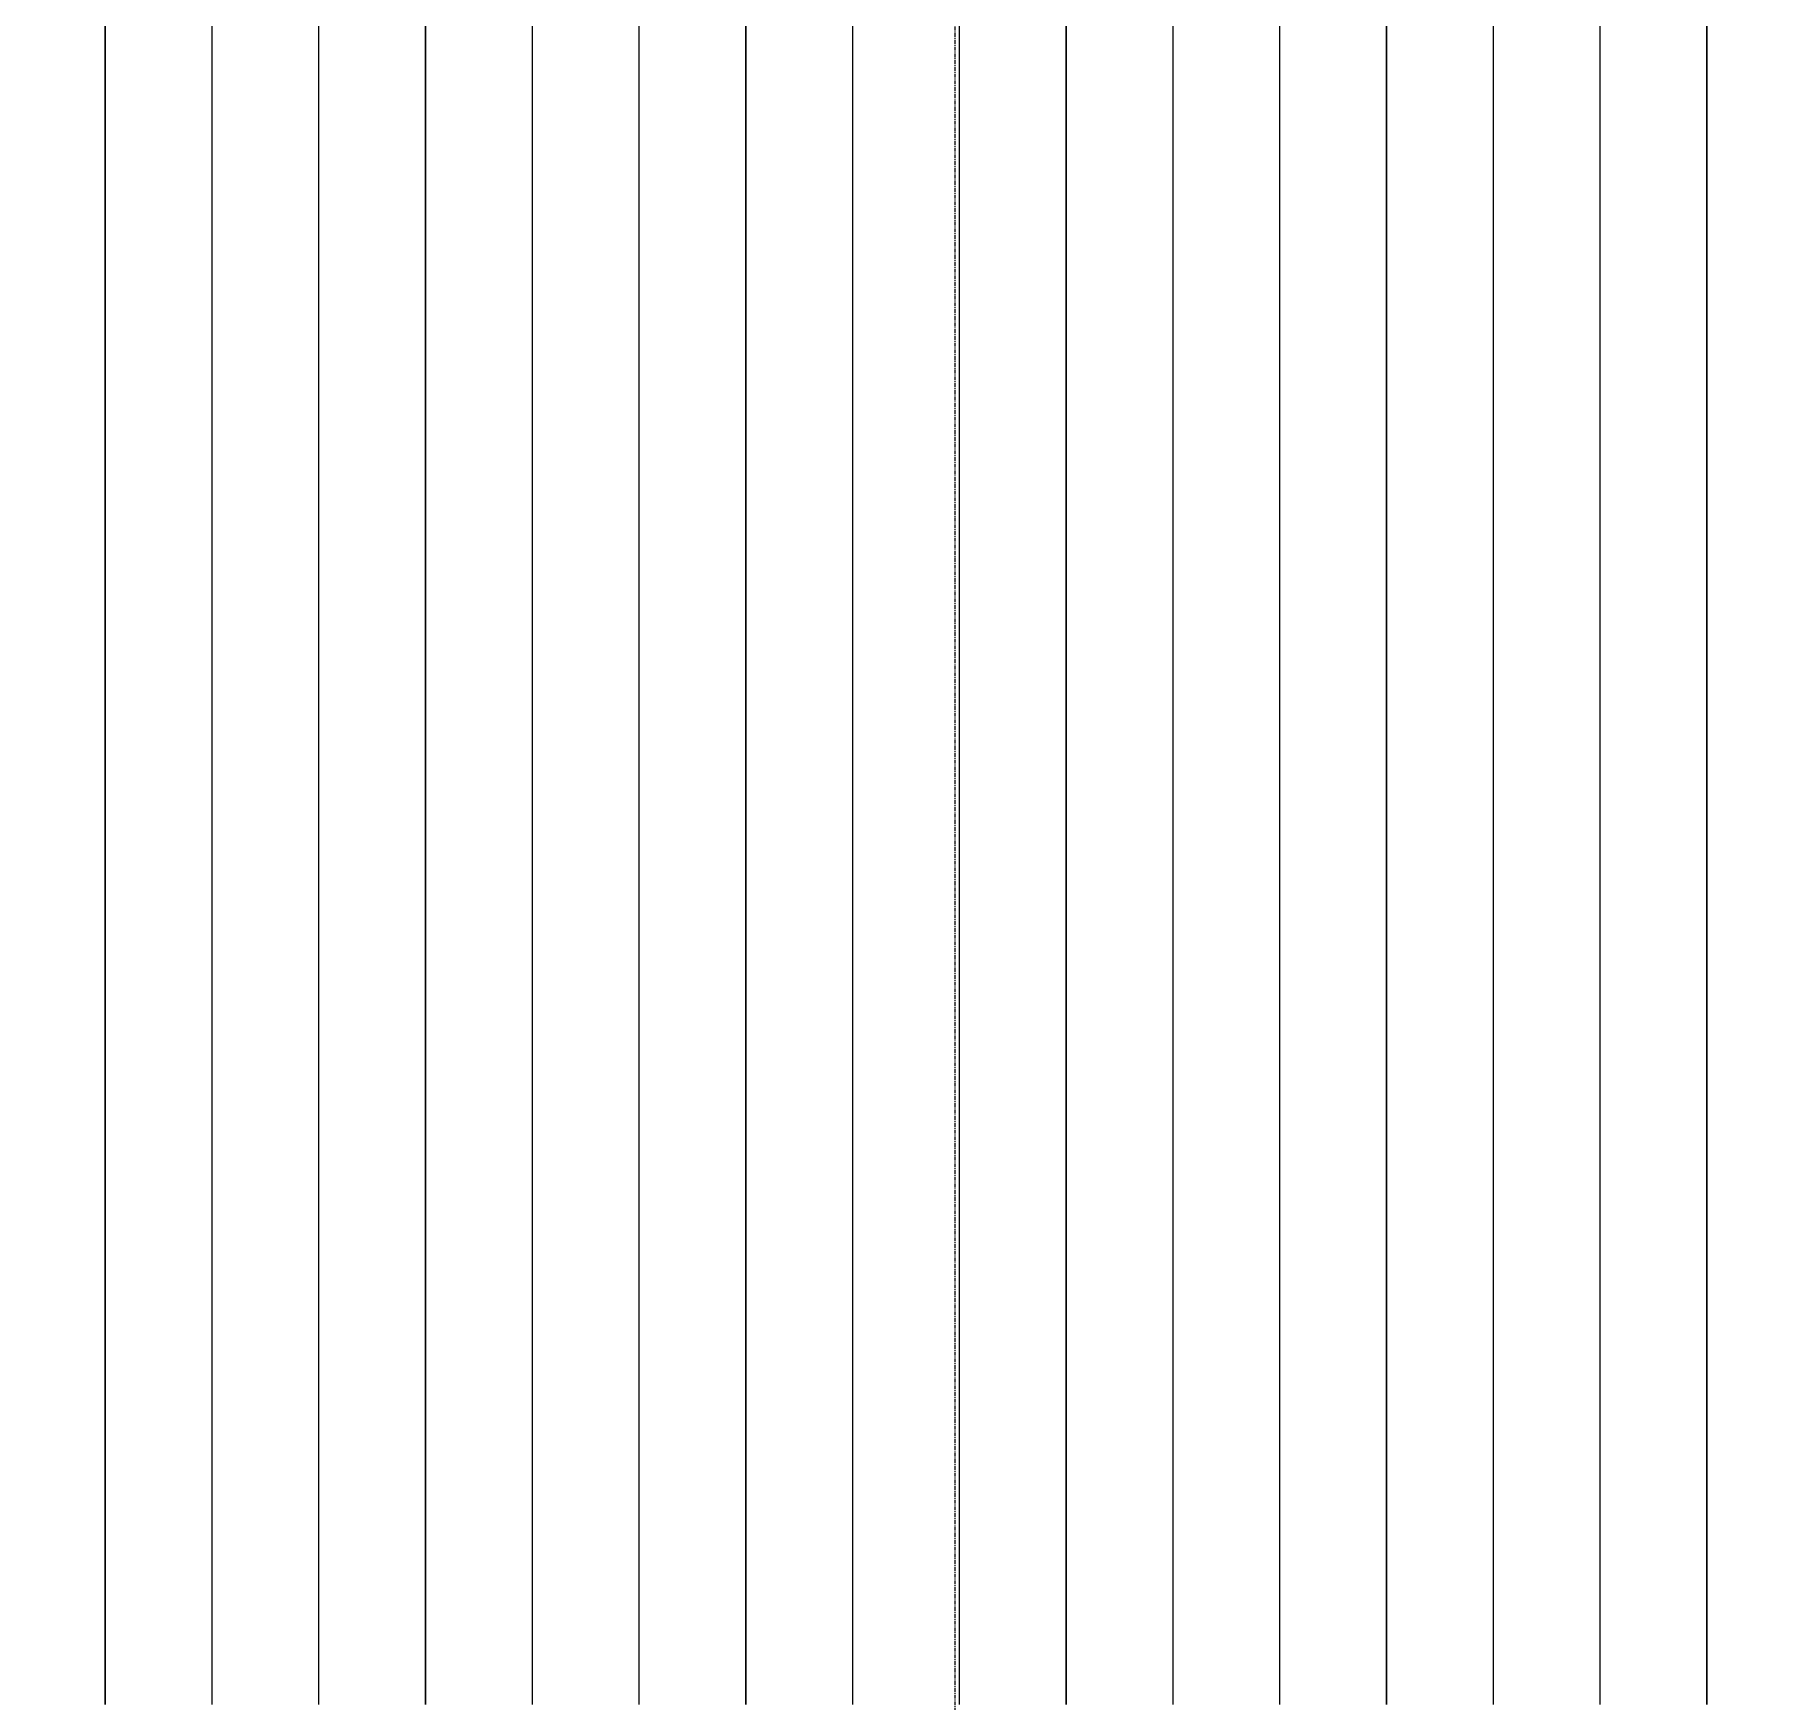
# Model space of a CAD drawing. Header units: millimetres. Extents: x 902415 to 1199587, y -3757 to 35605.
# Drawn here: x 930377 to 935771, y 7610 to 12814 of the extents above; entities that cross this region are included whole.
import ezdxf

# ---------------------------------------------------------------- set-up
doc = ezdxf.new("R2010")
doc.units = ezdxf.units.MM
doc.linetypes.add('Grid Line', pattern=[21, 12, -3, 3, -3])
for name, color, linetype, lineweight in [('A-WALL', 113, 'Continuous', 5), ('A-WALL-PATT', 111, 'Continuous', 5), ('S-GRID', 1, 'Continuous', 5)]:
    doc.layers.add(name, color=color, linetype=linetype, lineweight=lineweight)

msp = doc.modelspace()

# ---------------------------------------------------------------- hatches: boundary and pattern name
at = {"layer": 'A-WALL-PATT'}
h = msp.add_hatch(dxfattribs=at)
h.set_pattern_fill('FP_26', color=256, style=0, pattern_type=2)
h.set_pattern_definition([(90, (930597.8, 7600), (-333, 2e-14), [])])
h.paths.add_polyline_path([(929855, 7600), (930597.8, 7600), (930597.8, 15713.5), (929597.8, 15713.5), (929597.8, 7600)])
h = msp.add_hatch(dxfattribs=at)
h.set_pattern_fill('FP_27', color=256, style=0, pattern_type=2)
h.set_pattern_definition([(90, (931597.8, 7600), (-333, 2e-14), [])])
h.paths.add_polyline_path([(931597.8, 7600), (931597.8, 15713.5), (930597.8, 15713.5), (930597.8, 7600)])
h = msp.add_hatch(dxfattribs=at)
h.set_pattern_fill('FP_28', color=256, style=0, pattern_type=2)
h.set_pattern_definition([(90, (932597.8, 7600), (-333, 2e-14), [])])
h.paths.add_polyline_path([(931960.6, 7600), (932597.8, 7600), (932597.8, 15713.5), (931597.8, 15713.5), (931597.8, 7600)])
h = msp.add_hatch(dxfattribs=at)
h.set_pattern_fill('FP_29', color=256, style=0, pattern_type=2)
h.set_pattern_definition([(90, (933597.8, 7600), (-333, 2e-14), [])])
h.paths.add_polyline_path([(932597.8, 7600), (933597.8, 7600), (933597.8, 15713.5), (932597.8, 15713.5), (932597.8, 8003.6)])
h = msp.add_hatch(dxfattribs=at)
h.set_pattern_fill('FP_30', color=256, style=0, pattern_type=2)
h.set_pattern_definition([(90, (934597.8, 7600), (-333, 2e-14), [])])
h.paths.add_polyline_path([(933597.8, 7600), (934597.8, 7600), (934597.8, 15713.5), (933597.8, 15713.5), (933597.8, 8003.6)])
h = msp.add_hatch(dxfattribs=at)
h.set_pattern_fill('FP_31', color=256, style=0, pattern_type=2)
h.set_pattern_definition([(90, (935597.8, 7600), (-333, 2e-14), [])])
h.paths.add_polyline_path([(934597.8, 7600), (935597.8, 7600), (935597.8, 15713.5), (934597.8, 15713.5), (934597.8, 8003.6)])
h = msp.add_hatch(dxfattribs=at)
h.set_pattern_fill('FP_32', color=256, style=0, pattern_type=2)
h.set_pattern_definition([(90, (936597.8, 7600), (-333, 2e-14), [])])
h.paths.add_polyline_path([(936379.4, 7600), (936597.8, 7600), (936597.8, 15713.5), (935597.8, 15713.5), (935598.2, 7600), (936368.2, 7600)])

# ---------------------------------------------------------------- linework, layer by layer
at = {"layer": 'A-WALL'}
for p, q in [((930597.8, 7600), (930597.8, 15713.5)), ((931597.8, 7600), (931597.8, 15713.5)), ((932597.8, 7600), (932597.8, 15713.5)), ((933597.8, 7600), (933597.8, 15713.5)), ((934597.8, 7600), (934597.8, 15713.5)), ((935597.8, 7600), (935597.8, 15713.5))]:
    msp.add_line(p, q, dxfattribs=at)
at = {"layer": 'S-GRID', "linetype": 'Grid Line'}
msp.add_line((933251.1, 1045.5), (933251.1, 26143.2), dxfattribs=at)

doc.saveas('drawing.dxf')
